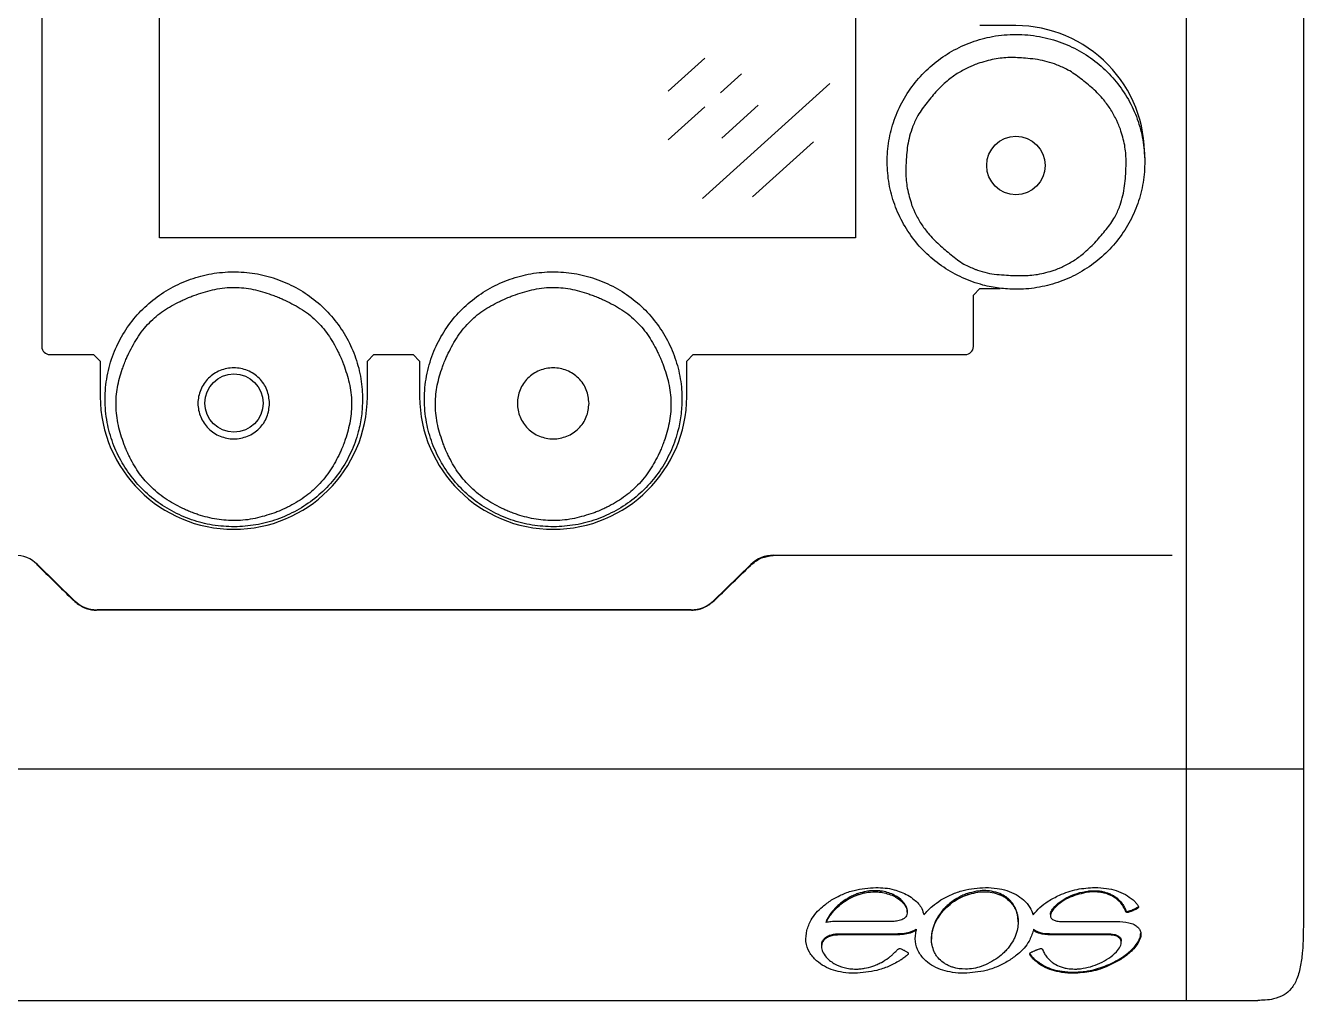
# Model space of a CAD drawing. Extents: x -49 to 275, y -8 to 142.
# Drawn here: x 85.48 to 95.28, y 20.09 to 27.57 of the extents above; entities that cross this region are included whole.
import ezdxf
from ezdxf.enums import TextEntityAlignment as Align

# ---------------------------------------------------------------- set-up
doc = ezdxf.new("R2010")
doc.units = 0
doc.header["$LTSCALE"] = 0.5
doc.header["$MEASUREMENT"] = 0
doc.layers.add('OBJECT', color=7, linetype='CONTINUOUS')
doc.layers.add('RISER', color=7, linetype='CONTINUOUS')
doc.styles.add('ARIAL', font='arial.ttf')

# ---------------------------------------------------------------- blocks, each defined once
blk = doc.blocks.new('*U48')
at = {"layer": 'RISER'}
for p, q in [((27.03, 8.2807), (27.03, -8.9225)), ((27.93, 8.3283), (27.93, -8.3283)), ((18.252, 6.2208), (18.252, -3.9048)), ((19.1557, -3.0713), (19.1557, 5.3873)), ((24.4943, 5.3873), (24.4943, -3.0713)), ((25.725, -1.4415), (25.448, -1.4415)), ((23.058, -1.9451), (23.3385, -1.6916)), ((23.4578, -1.9574), (23.619, -1.8117)), ((23.3209, -2.7685), (24.2958, -1.8873)), ((23.4676, -2.3054), (23.7481, -2.0519)), ((23.058, -2.3188), (23.3385, -2.0652)), ((23.7036, -2.7547), (24.1706, -2.3326)), ((24.4943, -3.0713), (19.1557, -3.0713)), ((25.398, -3.5099), (25.448, -3.4604)), ((25.398, -3.9048), (25.398, -3.5099)), ((25.448, -3.4604), (25.6033, -3.4604)), ((18.314, -3.9662), (18.65, -3.9662)), ((18.7, -4.0157), (18.65, -3.9662)), ((18.7, -4.0157), (18.7, -4.2901)), ((20.8, -3.9662), (20.75, -4.0157)), ((20.75, -4.2901), (20.75, -4.0157)), ((20.8, -3.9662), (21.1, -3.9662)), ((21.15, -4.0157), (21.1, -3.9662)), ((21.15, -4.0157), (21.15, -4.2901)), ((23.25, -3.9662), (23.2, -4.0157)), ((23.2, -4.2901), (23.2, -4.0157)), ((23.25, -3.9662), (25.336, -3.9662)), ((18.2124, -5.5761), (18.2154, -5.579)), ((18.2149, -5.5746), (18.2154, -5.579)), ((18.5015, -5.8534), (18.218, -5.5775)), ((23.691, -5.5775), (23.4074, -5.8534)), ((23.6943, -5.5787), (23.6938, -5.5748)), ((23.6979, -5.5753), (23.6943, -5.5787)), ((23.8662, -5.5065), (26.9, -5.5065)), ((23.8695, -5.5065), (23.8697, -5.5081)), ((26.9234, -5.5081), (23.8697, -5.5081)), ((18.4925, -5.8503), (18.4971, -5.8548)), ((18.4971, -5.8548), (18.4964, -5.8484)), ((23.4097, -5.8513), (23.4101, -5.8555)), ((23.4126, -5.8531), (23.4101, -5.8555)), ((18.6728, -5.9244), (18.6731, -5.9274)), ((23.2348, -5.9274), (18.6731, -5.9274)), ((23.2322, -5.9244), (18.6768, -5.9244)), ((23.2348, -5.9274), (23.2345, -5.9244)), ((27.93, -7.1484), (-27.03, -7.1484)), ((24.513, -8.1026), (24.513, -8.1114)), ((24.643, -8.0805), (24.643, -8.0893)), ((24.6864, -8.0831), (24.6864, -8.0919)), ((24.6876, -8.0833), (24.6876, -8.092)), ((25.3521, -8.1027), (25.3521, -8.1114)), ((25.6016, -8.1026), (25.6016, -8.1114)), ((26.2781, -8.083), (26.2781, -8.0917)), ((26.3215, -8.0805), (26.3215, -8.0893)), ((26.4407, -8.1026), (26.4407, -8.1114)), ((24.3941, -8.166), (24.3941, -8.1748)), ((25.2317, -8.166), (25.2317, -8.1748)), ((25.6893, -8.166), (25.6893, -8.1748)), ((26.5284, -8.166), (26.5284, -8.1748)), ((26.5643, -8.2251), (26.5643, -8.2339)), ((26.6209, -8.2256), (26.6209, -8.2344)), ((26.6532, -8.2107), (26.6532, -8.2194)), ((24.268, -8.3154), (24.268, -8.3241)), ((24.2982, -8.264), (24.2982, -8.2728)), ((24.7709, -8.317), (24.3531, -8.317)), ((24.8909, -8.2458), (24.8909, -8.237)), ((25.1377, -8.2636), (25.1377, -8.2723)), ((25.7414, -8.3117), (25.737, -8.264)), ((25.737, -8.264), (25.737, -8.2728)), ((25.7418, -8.3204), (25.7418, -8.3116)), ((25.9898, -8.2628), (25.9898, -8.2715)), ((26.0815, -8.317), (26.4993, -8.317)), ((26.5897, -8.2375), (26.5897, -8.2463)), ((24.3781, -8.4106), (24.8063, -8.4106)), ((24.3781, -8.4106), (24.3781, -8.4193)), ((24.8063, -8.4193), (24.3781, -8.4193)), ((24.8063, -8.4106), (24.8063, -8.4193)), ((24.9599, -8.3764), (24.9599, -8.3852)), ((25.0851, -8.3775), (25.0851, -8.3863)), ((25.8591, -8.3768), (25.8591, -8.3855)), ((25.9954, -8.4106), (26.4236, -8.4106)), ((25.9954, -8.4106), (25.9954, -8.4193)), ((26.4236, -8.4193), (25.9954, -8.4193)), ((26.4236, -8.4106), (26.4236, -8.4193)), ((24.2335, -8.5001), (24.2335, -8.5089)), ((25.0767, -8.4438), (25.0767, -8.4525)), ((26.5326, -8.4759), (26.5326, -8.4671)), ((24.8969, -8.56), (24.8969, -8.5687)), ((25.8334, -8.5661), (25.8364, -8.5711)), ((25.8364, -8.5711), (25.8364, -8.5798)), ((25.8719, -8.6103), (25.8719, -8.6191)), ((26.1666, -8.7056), (26.1666, -8.7143)), ((26.4381, -8.6469), (26.4381, -8.6556)), ((-27.58, -8.9228), (27.58, -8.9225))]:
    blk.add_line(p, q, dxfattribs=at)
for centre, radius in [((25.7246, -2.5155), 0.2243), ((19.7265, -4.3388), 0.2235)]:
    blk.add_circle(centre, radius, dxfattribs=at)
for centre, radius, start, end in [((25.7193, -2.4345), 0.9931, 358.79381, 89.66885), ((18.3137, -3.9045), 0.0617, 180.28153, 270.27879), ((25.3363, -3.9045), 0.0617, 269.72121, 359.71847), ((19.725, -4.2821), 1.025, 180.44237, 359.55763), ((22.175, -4.2821), 1.025, 180.44237, 359.55763), ((18.043, -5.7578), 0.2513, 45.84512, 90.04625), ((23.866, -5.7578), 0.2513, 89.95375, 134.15488), ((18.6766, -5.6732), 0.2513, 225.84512, 270.04625), ((23.2324, -5.6732), 0.2513, 269.95375, 314.15488)]:
    blk.add_arc(centre, radius, start, end, dxfattribs=at)
for centre, start_param, end_param in [((23.8791, -5.8389), 6.233562, 6.259048), ((18.6637, -5.5966), 3.062388, 3.091969), ((23.2255, -5.5966), 3.091969, 3.124316)]:
    blk.add_ellipse(centre, major_axis=(-0.0217, 0.3304), ratio=0.754475, start_param=start_param, end_param=end_param, dxfattribs=at)
for points, knots in [([(25.725, -3.4655), (25.7506, -3.4649), (25.8315, -3.463), (25.9668, -3.4401), (26.125, -3.387), (26.2716, -3.3074), (26.4033, -3.205), (26.5152, -3.0816), (26.6052, -2.9416), (26.6695, -2.7886), (26.7074, -2.6273), (26.7169, -2.462), (26.6988, -2.2975), (26.6526, -2.1385), (26.5806, -1.9893), (26.4839, -1.8544), (26.3662, -1.7371), (26.2299, -1.6415), (26.0754, -1.5673), (25.9053, -1.5204), (25.7252, -1.5037), (25.5493, -1.5197), (25.3835, -1.5648), (25.2315, -1.6346), (25.0941, -1.729), (24.9744, -1.8443), (24.8764, -1.9783), (24.8018, -2.1264), (24.754, -2.2852), (24.7332, -2.4496), (24.7412, -2.6153), (24.7767, -2.7774), (24.8397, -2.931), (24.9273, -3.0721), (25.0379, -3.1963), (25.1676, -3.3005), (25.3133, -3.3815), (25.4584, -3.4328), (25.5969, -3.4607), (25.6823, -3.4639), (25.725, -3.4655)], [0, 0, 0, 0, 0.012369, 0.039188, 0.066004, 0.092867, 0.119729, 0.146645, 0.173563, 0.200423, 0.227286, 0.254123, 0.280962, 0.307781, 0.3346, 0.361406, 0.388209, 0.415041, 0.441871, 0.470932, 0.499993, 0.528969, 0.555908, 0.582845, 0.609654, 0.63646, 0.663297, 0.690132, 0.716998, 0.743864, 0.770762, 0.797663, 0.824538, 0.851415, 0.878245, 0.905076, 0.931888, 0.958699, 0.97935, 1, 1, 1, 1]), ([(25.366, -1.7606), (25.3383, -1.7746), (25.2826, -1.8028), (25.2001, -1.8615), (25.1189, -1.9385), (25.0425, -2.0323), (24.9834, -2.1096), (24.9587, -2.1598), (24.9517, -2.1738)], [0, 0, 0, 0, 0.1567911, 0.3138917, 0.5158092, 0.718327, 0.9210133, 1, 1, 1, 1]), ([(25.4322, -1.7335), (25.4184, -1.7387), (25.3961, -1.7471), (25.3744, -1.7568), (25.366, -1.7606)], [0, 0, 0, 0, 0.614888, 1, 1, 1, 1]), ([(26.0194, -1.7359), (25.9953, -1.7282), (25.9228, -1.7051), (25.808, -1.6919), (25.6776, -1.6844), (25.5541, -1.696), (25.474, -1.7206), (25.4322, -1.7335)], [0, 0, 0, 0, 0.1266915, 0.3806829, 0.5807238, 0.7807825, 1, 1, 1, 1]), ([(26.0819, -1.7615), (26.0685, -1.7556), (26.0479, -1.7465), (26.0268, -1.7386), (26.0194, -1.7359)], [0, 0, 0, 0, 0.6503234, 1, 1, 1, 1]), ([(26.4981, -2.1707), (26.4837, -2.143), (26.455, -2.0875), (26.394, -2.0042), (26.316, -1.9235), (26.2228, -1.8494), (26.1466, -1.7927), (26.0961, -1.7684), (26.0819, -1.7615)], [0, 0, 0, 0, 0.1567912, 0.3138918, 0.5158093, 0.7183272, 0.9210134, 1, 1, 1, 1]), ([(24.9258, -2.2357), (24.9181, -2.2595), (24.895, -2.3311), (24.8845, -2.442), (24.8775, -2.5706), (24.8877, -2.6944), (24.9119, -2.7744), (24.9245, -2.8162)], [0, 0, 0, 0, 0.1266915, 0.3806828, 0.5807238, 0.7807825, 1, 1, 1, 1]), ([(24.9517, -2.1738), (24.9457, -2.1871), (24.9365, -2.2075), (24.9286, -2.2284), (24.9258, -2.2357)], [0, 0, 0, 0, 0.6503234, 1, 1, 1, 1]), ([(26.5255, -2.2362), (26.5203, -2.2226), (26.5118, -2.2005), (26.5019, -2.179), (26.4981, -2.1707)], [0, 0, 0, 0, 0.614888, 1, 1, 1, 1]), ([(26.5242, -2.8188), (26.5319, -2.7949), (26.555, -2.7229), (26.5655, -2.6064), (26.5725, -2.4767), (26.5623, -2.3559), (26.5381, -2.2773), (26.5255, -2.2362)], [0, 0, 0, 0, 0.126692, 0.380683, 0.580724, 0.780782, 1, 1, 1, 1]), ([(24.9245, -2.8162), (24.9297, -2.8297), (24.9382, -2.8518), (24.9481, -2.8733), (24.9519, -2.8816)], [0, 0, 0, 0, 0.614888, 1, 1, 1, 1]), ([(26.4983, -2.8807), (26.5043, -2.8675), (26.5135, -2.8471), (26.5214, -2.8261), (26.5242, -2.8188)], [0, 0, 0, 0, 0.650323, 1, 1, 1, 1]), ([(24.9519, -2.8816), (24.9663, -2.909), (24.995, -2.9637), (25.056, -3.0438), (25.134, -3.124), (25.2272, -3.2011), (25.3034, -3.2615), (25.3539, -3.2861), (25.3681, -3.293)], [0, 0, 0, 0, 0.156791, 0.313891, 0.515807, 0.718323, 0.921008, 1, 1, 1, 1]), ([(26.084, -3.2917), (26.1117, -3.2773), (26.1674, -3.2485), (26.2499, -3.1864), (26.3311, -3.109), (26.4075, -3.0182), (26.4666, -2.9447), (26.4913, -2.8947), (26.4983, -2.8807)], [0, 0, 0, 0, 0.1567912, 0.3138918, 0.5158104, 0.7183293, 0.9210167, 1, 1, 1, 1]), ([(20.7128, -4.3095), (20.7122, -4.2842), (20.7102, -4.204), (20.6871, -4.07), (20.6335, -3.9134), (20.5531, -3.7682), (20.4497, -3.6378), (20.3251, -3.5269), (20.1837, -3.4379), (20.0292, -3.3742), (19.8663, -3.3366), (19.6994, -3.3272), (19.5332, -3.3452), (19.3727, -3.3909), (19.222, -3.4622), (19.0858, -3.5579), (18.9674, -3.6745), (18.8708, -3.8095), (18.7959, -3.9625), (18.7485, -4.1309), (18.7317, -4.3093), (18.7479, -4.4834), (18.7933, -4.6477), (18.8639, -4.7981), (18.9592, -4.9342), (19.0756, -5.0528), (19.2109, -5.1499), (19.3605, -5.2237), (19.5208, -5.271), (19.6869, -5.2917), (19.8542, -5.2837), (20.0179, -5.2486), (20.173, -5.1862), (20.3155, -5.0994), (20.4409, -4.9899), (20.5461, -4.8614), (20.6279, -4.7171), (20.6797, -4.5734), (20.7079, -4.4363), (20.7111, -4.3517), (20.7128, -4.3095)], [0, 0, 0, 0, 0.012369, 0.039188, 0.066004, 0.092867, 0.119729, 0.146645, 0.173563, 0.200423, 0.227286, 0.254123, 0.280962, 0.307781, 0.3346, 0.361406, 0.388209, 0.415041, 0.441871, 0.470932, 0.499993, 0.528969, 0.555908, 0.582845, 0.609654, 0.63646, 0.663297, 0.690132, 0.716998, 0.743864, 0.770762, 0.797663, 0.824538, 0.851415, 0.878245, 0.905076, 0.931888, 0.958699, 0.97935, 1, 1, 1, 1]), ([(23.1628, -4.3095), (23.1622, -4.2842), (23.1602, -4.204), (23.1371, -4.07), (23.0835, -3.9134), (23.0031, -3.7682), (22.8997, -3.6378), (22.7751, -3.5269), (22.6337, -3.4379), (22.4792, -3.3742), (22.3163, -3.3366), (22.1494, -3.3272), (21.9832, -3.3452), (21.8227, -3.3909), (21.672, -3.4622), (21.5358, -3.5579), (21.4174, -3.6745), (21.3208, -3.8095), (21.2459, -3.9625), (21.1985, -4.1309), (21.1817, -4.3093), (21.1979, -4.4834), (21.2433, -4.6477), (21.3139, -4.7981), (21.4092, -4.9342), (21.5256, -5.0528), (21.6609, -5.1499), (21.8105, -5.2237), (21.9708, -5.271), (22.1369, -5.2917), (22.3042, -5.2837), (22.4679, -5.2486), (22.623, -5.1862), (22.7655, -5.0994), (22.8909, -4.9899), (22.9961, -4.8614), (23.0779, -4.7171), (23.1297, -4.5734), (23.1579, -4.4363), (23.1611, -4.3517), (23.1628, -4.3095)], [0, 0, 0, 0, 0.012369, 0.039188, 0.066004, 0.092867, 0.119729, 0.146645, 0.173563, 0.200423, 0.227286, 0.254123, 0.280962, 0.307781, 0.3346, 0.361406, 0.388209, 0.415041, 0.441871, 0.470932, 0.499993, 0.528969, 0.555908, 0.582845, 0.609654, 0.63646, 0.663297, 0.690132, 0.716998, 0.743864, 0.770762, 0.797663, 0.824538, 0.851415, 0.878245, 0.905076, 0.931888, 0.958699, 0.97935, 1, 1, 1, 1]), ([(25.3681, -3.293), (25.3815, -3.299), (25.4021, -3.3081), (25.4232, -3.3159), (25.4306, -3.3187)], [0, 0, 0, 0, 0.650323, 1, 1, 1, 1]), ([(25.4306, -3.3187), (25.4547, -3.3262), (25.5272, -3.3489), (25.642, -3.3566), (25.7724, -3.3629), (25.8959, -3.3544), (25.976, -3.331), (26.0178, -3.3189)], [0, 0, 0, 0, 0.126691, 0.380681, 0.580737, 0.780811, 1, 1, 1, 1]), ([(26.0178, -3.3189), (26.0316, -3.3137), (26.0539, -3.3053), (26.0756, -3.2955), (26.084, -3.2917)], [0, 0, 0, 0, 0.614888, 1, 1, 1, 1]), ([(19.3461, -3.5428), (19.3595, -3.5368), (19.3831, -3.5263), (19.4073, -3.5173), (19.4178, -3.5134)], [0, 0, 0, 0, 0.566902, 1, 1, 1, 1]), ([(19.4178, -3.5134), (19.465, -3.4974), (19.5607, -3.465), (19.7089, -3.4454), (19.8573, -3.4584), (19.9624, -3.489), (20.0205, -3.5093), (20.0322, -3.5134)], [0, 0, 0, 0, 0.237104, 0.480078, 0.70645, 0.941153, 1, 1, 1, 1]), ([(20.0322, -3.5134), (20.0459, -3.5185), (20.0701, -3.5276), (20.0937, -3.5382), (20.1039, -3.5428)], [0, 0, 0, 0, 0.56691, 1, 1, 1, 1]), ([(21.7961, -3.5428), (21.8095, -3.5368), (21.8331, -3.5263), (21.8573, -3.5173), (21.8678, -3.5134)], [0, 0, 0, 0, 0.566902, 1, 1, 1, 1]), ([(21.8678, -3.5134), (21.915, -3.4974), (22.0107, -3.465), (22.1589, -3.4454), (22.3073, -3.4584), (22.4124, -3.489), (22.4705, -3.5093), (22.4822, -3.5134)], [0, 0, 0, 0, 0.237104, 0.480078, 0.70645, 0.941153, 1, 1, 1, 1]), ([(22.4822, -3.5134), (22.4959, -3.5185), (22.5201, -3.5276), (22.5437, -3.5382), (22.5539, -3.5428)], [0, 0, 0, 0, 0.56691, 1, 1, 1, 1]), ([(18.9117, -3.973), (18.9339, -3.9285), (18.9791, -3.8384), (19.0712, -3.7203), (19.1846, -3.6258), (19.2792, -3.5745), (19.3349, -3.5481), (19.3461, -3.5428)], [0, 0, 0, 0, 0.237041, 0.479952, 0.706243, 0.940855, 1, 1, 1, 1]), ([(20.1039, -3.5428), (20.1484, -3.5644), (20.2385, -3.6082), (20.3559, -3.6976), (20.4523, -3.8109), (20.5063, -3.9067), (20.533, -3.9619), (20.5383, -3.973)], [0, 0, 0, 0, 0.237041, 0.479952, 0.706243, 0.940855, 1, 1, 1, 1]), ([(21.3617, -3.973), (21.3839, -3.9285), (21.4291, -3.8384), (21.5212, -3.7203), (21.6346, -3.6258), (21.7292, -3.5745), (21.7849, -3.5481), (21.7961, -3.5428)], [0, 0, 0, 0, 0.237041, 0.479952, 0.706243, 0.940855, 1, 1, 1, 1]), ([(22.5539, -3.5428), (22.5984, -3.5644), (22.6885, -3.6082), (22.8059, -3.6976), (22.9023, -3.8109), (22.9563, -3.9067), (22.983, -3.9619), (22.9883, -3.973)], [0, 0, 0, 0, 0.237041, 0.479952, 0.706243, 0.940855, 1, 1, 1, 1]), ([(18.8819, -4.044), (18.8871, -4.0304), (18.8963, -4.0064), (18.907, -3.9831), (18.9117, -3.973)], [0, 0, 0, 0, 0.56691, 1, 1, 1, 1]), ([(20.5383, -3.973), (20.5444, -3.9862), (20.555, -4.0096), (20.5641, -4.0336), (20.568, -4.044)], [0, 0, 0, 0, 0.566902, 1, 1, 1, 1]), ([(21.3319, -4.044), (21.3371, -4.0304), (21.3463, -4.0064), (21.357, -3.9831), (21.3617, -3.973)], [0, 0, 0, 0, 0.56691, 1, 1, 1, 1]), ([(22.9883, -3.973), (22.9944, -3.9862), (23.005, -4.0096), (23.0141, -4.0336), (23.018, -4.044)], [0, 0, 0, 0, 0.566902, 1, 1, 1, 1]), ([(18.8819, -4.6524), (18.8662, -4.6052), (18.8344, -4.5096), (18.8166, -4.361), (18.8286, -4.215), (18.8574, -4.1131), (18.8778, -4.0556), (18.8819, -4.044)], [0, 0, 0, 0, 0.237104, 0.480078, 0.70645, 0.941153, 1, 1, 1, 1]), ([(20, -4.3408), (19.9959, -4.3765), (19.9876, -4.4478), (19.924, -4.5385), (19.833, -4.599), (19.7249, -4.6202), (19.6171, -4.599), (19.5256, -4.5385), (19.4643, -4.4478), (19.4428, -4.3407), (19.4644, -4.2337), (19.5256, -4.1432), (19.6172, -4.0826), (19.7252, -4.0614), (19.8333, -4.0828), (19.9241, -4.1434), (19.9876, -4.234), (19.9959, -4.3052), (20, -4.3408)], [0, 0, 0, 0, 0.062492, 0.125041, 0.187557, 0.250026, 0.312475, 0.37493, 0.437417, 0.500163, 0.562611, 0.625071, 0.687568, 0.750119, 0.812629, 0.875095, 0.937543, 1, 1, 1, 1]), ([(20.568, -4.044), (20.5838, -4.0904), (20.6156, -4.1842), (20.6334, -4.3291), (20.6214, -4.4771), (20.5926, -4.5832), (20.5722, -4.6409), (20.568, -4.6524)], [0, 0, 0, 0, 0.237104, 0.480078, 0.70645, 0.941153, 1, 1, 1, 1]), ([(21.3319, -4.6524), (21.3162, -4.6052), (21.2844, -4.5096), (21.2666, -4.361), (21.2786, -4.215), (21.3074, -4.1131), (21.3278, -4.0556), (21.3319, -4.044)], [0, 0, 0, 0, 0.237104, 0.480078, 0.70645, 0.941153, 1, 1, 1, 1]), ([(22.45, -4.3408), (22.4459, -4.3765), (22.4376, -4.4478), (22.374, -4.5385), (22.283, -4.599), (22.1749, -4.6202), (22.0671, -4.599), (21.9756, -4.5385), (21.9143, -4.4478), (21.8928, -4.3407), (21.9144, -4.2337), (21.9756, -4.1432), (22.0672, -4.0826), (22.1752, -4.0614), (22.2833, -4.0828), (22.3741, -4.1434), (22.4376, -4.234), (22.4459, -4.3052), (22.45, -4.3408)], [0, 0, 0, 0, 0.062492, 0.125041, 0.187557, 0.250026, 0.312475, 0.37493, 0.437417, 0.500163, 0.562611, 0.625071, 0.687568, 0.750119, 0.812629, 0.875095, 0.937543, 1, 1, 1, 1]), ([(23.018, -4.044), (23.0338, -4.0904), (23.0656, -4.1842), (23.0834, -4.3291), (23.0714, -4.4771), (23.0426, -4.5832), (23.0222, -4.6409), (23.018, -4.6524)], [0, 0, 0, 0, 0.237104, 0.480078, 0.70645, 0.941153, 1, 1, 1, 1]), ([(18.9117, -4.7234), (18.9056, -4.7102), (18.895, -4.6868), (18.8859, -4.6628), (18.8819, -4.6524)], [0, 0, 0, 0, 0.566902, 1, 1, 1, 1]), ([(20.568, -4.6524), (20.5629, -4.666), (20.5537, -4.69), (20.543, -4.7133), (20.5383, -4.7234)], [0, 0, 0, 0, 0.56691, 1, 1, 1, 1]), ([(21.3617, -4.7234), (21.3556, -4.7102), (21.345, -4.6868), (21.3359, -4.6628), (21.3319, -4.6524)], [0, 0, 0, 0, 0.566902, 1, 1, 1, 1]), ([(23.018, -4.6524), (23.0129, -4.666), (23.0037, -4.69), (22.993, -4.7133), (22.9883, -4.7234)], [0, 0, 0, 0, 0.56691, 1, 1, 1, 1]), ([(19.3461, -5.1537), (19.3016, -5.1312), (19.2115, -5.0856), (19.0941, -4.9925), (18.9977, -4.8812), (18.9437, -4.7896), (18.917, -4.7345), (18.9117, -4.7234)], [0, 0, 0, 0, 0.237041, 0.479952, 0.706243, 0.940855, 1, 1, 1, 1]), ([(20.5383, -4.7234), (20.5161, -4.7671), (20.4709, -4.8554), (20.3788, -4.9698), (20.2654, -5.0663), (20.1708, -5.1218), (20.1151, -5.1483), (20.1039, -5.1537)], [0, 0, 0, 0, 0.237041, 0.479952, 0.706243, 0.940855, 1, 1, 1, 1]), ([(21.7961, -5.1537), (21.7516, -5.1312), (21.6615, -5.0856), (21.5441, -4.9925), (21.4477, -4.8812), (21.3937, -4.7896), (21.367, -4.7345), (21.3617, -4.7234)], [0, 0, 0, 0, 0.237041, 0.479952, 0.706243, 0.940855, 1, 1, 1, 1]), ([(22.9883, -4.7234), (22.9661, -4.7671), (22.9209, -4.8554), (22.8288, -4.9698), (22.7154, -5.0663), (22.6208, -5.1218), (22.5651, -5.1483), (22.5539, -5.1537)], [0, 0, 0, 0, 0.237041, 0.479952, 0.706243, 0.940855, 1, 1, 1, 1]), ([(19.4178, -5.1831), (19.4041, -5.1779), (19.3799, -5.1689), (19.3563, -5.1583), (19.3461, -5.1537)], [0, 0, 0, 0, 0.56691, 1, 1, 1, 1]), ([(20.0322, -5.1831), (19.985, -5.1982), (19.8893, -5.2288), (19.7411, -5.2446), (19.5927, -5.2337), (19.4876, -5.2073), (19.4295, -5.1871), (19.4178, -5.1831)], [0, 0, 0, 0, 0.237104, 0.480078, 0.70645, 0.941153, 1, 1, 1, 1]), ([(20.1039, -5.1537), (20.0905, -5.1596), (20.0669, -5.1702), (20.0427, -5.1792), (20.0322, -5.1831)], [0, 0, 0, 0, 0.566902, 1, 1, 1, 1]), ([(21.8678, -5.1831), (21.8541, -5.1779), (21.8299, -5.1689), (21.8063, -5.1583), (21.7961, -5.1537)], [0, 0, 0, 0, 0.56691, 1, 1, 1, 1]), ([(22.4822, -5.1831), (22.435, -5.1982), (22.3393, -5.2288), (22.1911, -5.2446), (22.0427, -5.2337), (21.9376, -5.2073), (21.8795, -5.1871), (21.8678, -5.1831)], [0, 0, 0, 0, 0.237104, 0.480078, 0.70645, 0.941153, 1, 1, 1, 1]), ([(22.5539, -5.1537), (22.5405, -5.1596), (22.5169, -5.1702), (22.4927, -5.1792), (22.4822, -5.1831)], [0, 0, 0, 0, 0.566902, 1, 1, 1, 1]), ([(18.2154, -5.579), (18.2279, -5.5912), (18.2806, -5.6429), (18.373, -5.7332), (18.4529, -5.8115), (18.4925, -5.8503)], [0, 0, 0, 0, 0.134735, 0.571092, 1, 1, 1, 1]), ([(23.4126, -5.8531), (23.4533, -5.8135), (23.5449, -5.7242), (23.6388, -5.6328), (23.692, -5.5809), (23.6943, -5.5787)], [0, 0, 0, 0, 0.433403, 0.9757115, 1, 1, 1, 1]), ([(23.6979, -5.5753), (23.722, -5.5569), (23.7708, -5.5198), (23.8322, -5.5121), (23.8633, -5.5082)], [0, 0, 0, 0, 0.494204, 1, 1, 1, 1]), ([(18.4971, -5.8548), (18.5215, -5.8742), (18.5677, -5.911), (18.6306, -5.9253), (18.6619, -5.927), (18.6657, -5.9272)], [0, 0, 0, 0, 0.495987, 0.938378, 1, 1, 1, 1]), ([(23.2429, -5.9272), (23.2518, -5.9265), (23.2856, -5.924), (23.3468, -5.9064), (23.3883, -5.8731), (23.4101, -5.8555)], [0, 0, 0, 0, 0.144553, 0.548828, 1, 1, 1, 1]), ([(24.311, -8.1518), (24.3382, -8.1365), (24.3924, -8.1061), (24.5059, -8.0669), (24.5943, -8.0603), (24.6511, -8.056)], [0, 0, 0, 0, 0.263139, 0.526196, 1, 1, 1, 1]), ([(24.513, -8.1026), (24.5019, -8.1067), (24.4798, -8.115), (24.4391, -8.1349), (24.4118, -8.1538), (24.3941, -8.166)], [0, 0, 0, 0, 0.260499, 0.520991, 1, 1, 1, 1]), ([(24.3941, -8.1748), (24.4036, -8.168), (24.4226, -8.1544), (24.4615, -8.1316), (24.4928, -8.1193), (24.513, -8.1114)], [0, 0, 0, 0, 0.2604662, 0.5209521, 1, 1, 1, 1]), ([(24.643, -8.0805), (24.6318, -8.0808), (24.6096, -8.0814), (24.5656, -8.0871), (24.534, -8.0964), (24.513, -8.1026)], [0, 0, 0, 0, 0.25183, 0.503651, 1, 1, 1, 1]), ([(24.513, -8.1114), (24.5235, -8.108), (24.5447, -8.1013), (24.5879, -8.092), (24.621, -8.0904), (24.643, -8.0893)], [0, 0, 0, 0, 0.251802, 0.503619, 1, 1, 1, 1]), ([(24.6864, -8.0831), (24.6827, -8.0827), (24.6753, -8.0819), (24.6608, -8.0808), (24.65, -8.0807), (24.643, -8.0805)], [0, 0, 0, 0, 0.2583393, 0.5166743, 1, 1, 1, 1]), ([(24.643, -8.0893), (24.6467, -8.0893), (24.6542, -8.0894), (24.6687, -8.09), (24.6795, -8.0912), (24.6864, -8.0919)], [0, 0, 0, 0, 0.25833, 0.516663, 1, 1, 1, 1]), ([(24.6511, -8.056), (24.6745, -8.0568), (24.7213, -8.0584), (24.8052, -8.0729), (24.8603, -8.0988), (24.8944, -8.1147)], [0, 0, 0, 0, 0.276591, 0.5533509, 1, 1, 1, 1]), ([(24.6876, -8.0833), (24.6875, -8.0833), (24.6873, -8.0832), (24.6869, -8.0832), (24.6866, -8.0832), (24.6864, -8.0831)], [0, 0, 0, 0, 0.258028, 0.516047, 1, 1, 1, 1]), ([(24.6864, -8.0919), (24.6865, -8.0919), (24.6867, -8.0919), (24.6871, -8.092), (24.6874, -8.092), (24.6876, -8.092)], [0, 0, 0, 0, 0.258014, 0.516031, 1, 1, 1, 1]), ([(24.8902, -8.237), (24.8903, -8.2345), (24.8912, -8.2219), (24.8806, -8.1943), (24.8505, -8.1528), (24.7896, -8.1094), (24.7292, -8.0891), (24.6923, -8.0839), (24.6876, -8.0833)], [0, 0, 0, 0, 0.0281592, 0.143499, 0.3231236, 0.5980939, 0.9481537, 1, 1, 1, 1]), ([(24.6876, -8.092), (24.7213, -8.0994), (24.7806, -8.1122), (24.8438, -8.156), (24.877, -8.1961), (24.8902, -8.2279), (24.8918, -8.2531), (24.8855, -8.2734), (24.8716, -8.291), (24.846, -8.3068), (24.8107, -8.3157), (24.7836, -8.3166), (24.7709, -8.317)], [0, 0, 0, 0, 0.235561, 0.413554, 0.52489, 0.602005, 0.65791, 0.70544, 0.753004, 0.814253, 0.912454, 1, 1, 1, 1]), ([(24.8944, -8.1147), (24.8944, -8.1147), (24.8944, -8.1147), (24.8944, -8.1147), (24.8944, -8.1147), (24.8944, -8.1147), (24.8945, -8.1147)], [0, 0, 0, 0, 0.451608, 0.62168, 0.792362, 1, 1, 1, 1]), ([(24.8945, -8.1147), (24.9114, -8.1257), (24.9536, -8.1531), (25.0014, -8.2049), (25.0145, -8.25), (25.0194, -8.2669)], [0, 0, 0, 0, 0.294688, 0.735582, 1, 1, 1, 1]), ([(25.1487, -8.1518), (25.1759, -8.1367), (25.2303, -8.1066), (25.3443, -8.0671), (25.4332, -8.0604), (25.4906, -8.056)], [0, 0, 0, 0, 0.261874, 0.523704, 1, 1, 1, 1]), ([(25.3521, -8.1027), (25.3408, -8.1069), (25.3182, -8.1152), (25.2772, -8.1353), (25.2495, -8.154), (25.2317, -8.166)], [0, 0, 0, 0, 0.2630115, 0.52601, 1, 1, 1, 1]), ([(25.2317, -8.1748), (25.2415, -8.168), (25.2609, -8.1543), (25.3004, -8.1317), (25.3319, -8.1193), (25.3521, -8.1114)], [0, 0, 0, 0, 0.262968, 0.525958, 1, 1, 1, 1]), ([(25.6016, -8.1026), (25.5801, -8.0957), (25.5225, -8.0771), (25.4349, -8.0791), (25.3753, -8.0961), (25.3521, -8.1027)], [0, 0, 0, 0, 0.266749, 0.714294, 1, 1, 1, 1]), ([(25.3521, -8.1114), (25.3736, -8.1052), (25.4351, -8.0875), (25.5231, -8.0855), (25.5821, -8.1049), (25.6016, -8.1114)], [0, 0, 0, 0, 0.2656074, 0.757334, 1, 1, 1, 1]), ([(25.4906, -8.056), (25.5208, -8.0572), (25.5762, -8.0594), (25.6554, -8.0782), (25.7258, -8.1065), (25.7649, -8.137), (25.7838, -8.1518)], [0, 0, 0, 0, 0.284529, 0.523068, 0.769282, 1, 1, 1, 1]), ([(25.6893, -8.166), (25.6832, -8.1592), (25.6708, -8.1455), (25.6425, -8.1225), (25.6178, -8.1105), (25.6016, -8.1026)], [0, 0, 0, 0, 0.25584, 0.511701, 1, 1, 1, 1]), ([(25.6016, -8.1114), (25.6102, -8.1152), (25.6273, -8.123), (25.6584, -8.1426), (25.6771, -8.162), (25.6893, -8.1748)], [0, 0, 0, 0, 0.255782, 0.511631, 1, 1, 1, 1]), ([(25.858, -8.2666), (25.8742, -8.2466), (25.9064, -8.2066), (25.9754, -8.1561), (26.0282, -8.1295), (26.0576, -8.1147)], [0, 0, 0, 0, 0.307995, 0.61401, 1, 1, 1, 1]), ([(25.99, -8.2627), (25.9899, -8.2623), (25.9891, -8.256), (25.9948, -8.239), (26.0162, -8.204), (26.0812, -8.1489), (26.1736, -8.1016), (26.2501, -8.088), (26.2781, -8.083)], [0, 0, 0, 0, 0.003793, 0.055462, 0.149714, 0.358123, 0.764642, 1, 1, 1, 1]), ([(26.2781, -8.0917), (26.2313, -8.1018), (26.1604, -8.117), (26.0763, -8.1635), (26.0284, -8.2016), (26.0011, -8.2354), (25.9911, -8.2577), (25.989, -8.2733), (25.9921, -8.2861), (25.9998, -8.2969), (26.0149, -8.3073), (26.043, -8.3157), (26.0668, -8.3165), (26.0815, -8.317)], [0, 0, 0, 0, 0.298856, 0.452963, 0.606368, 0.689238, 0.732761, 0.766128, 0.791993, 0.817907, 0.851137, 0.907619, 1, 1, 1, 1]), ([(26.0576, -8.1147), (26.0797, -8.1056), (26.1239, -8.0873), (26.2145, -8.0629), (26.2841, -8.0588), (26.3297, -8.056)], [0, 0, 0, 0, 0.25721, 0.514411, 1, 1, 1, 1]), ([(26.2781, -8.083), (26.2817, -8.0826), (26.289, -8.0819), (26.3034, -8.0808), (26.3143, -8.0807), (26.3215, -8.0805)], [0, 0, 0, 0, 0.250911, 0.501822, 1, 1, 1, 1]), ([(26.3215, -8.0893), (26.3179, -8.0893), (26.3106, -8.0894), (26.2961, -8.09), (26.2853, -8.091), (26.2781, -8.0917)], [0, 0, 0, 0, 0.250912, 0.501823, 1, 1, 1, 1]), ([(26.3215, -8.0805), (26.3327, -8.0808), (26.3549, -8.0814), (26.3954, -8.087), (26.4233, -8.0966), (26.4407, -8.1026)], [0, 0, 0, 0, 0.273129, 0.546339, 1, 1, 1, 1]), ([(26.4407, -8.1114), (26.4303, -8.1075), (26.4096, -8.0998), (26.3696, -8.0913), (26.34, -8.0901), (26.3215, -8.0893)], [0, 0, 0, 0, 0.273352, 0.546605, 1, 1, 1, 1]), ([(26.3297, -8.056), (26.3598, -8.0572), (26.4152, -8.0594), (26.4944, -8.0782), (26.5648, -8.1065), (26.6039, -8.137), (26.6228, -8.1518)], [0, 0, 0, 0, 0.284498, 0.523063, 0.769304, 1, 1, 1, 1]), ([(26.4407, -8.1026), (26.4493, -8.1065), (26.4664, -8.1142), (26.4975, -8.1339), (26.5161, -8.1533), (26.5284, -8.166)], [0, 0, 0, 0, 0.255817, 0.511701, 1, 1, 1, 1]), ([(26.5284, -8.1748), (26.5222, -8.168), (26.5099, -8.1543), (26.4816, -8.1312), (26.4569, -8.1192), (26.4407, -8.1114)], [0, 0, 0, 0, 0.255875, 0.51177, 1, 1, 1, 1]), ([(24.1201, -8.3863), (24.1299, -8.3587), (24.1543, -8.2897), (24.2257, -8.2106), (24.2869, -8.1684), (24.311, -8.1518)], [0, 0, 0, 0, 0.289087, 0.720187, 1, 1, 1, 1]), ([(24.3941, -8.166), (24.3845, -8.1736), (24.3652, -8.1888), (24.3317, -8.2205), (24.3112, -8.2471), (24.2982, -8.264)], [0, 0, 0, 0, 0.265172, 0.53037, 1, 1, 1, 1]), ([(24.2982, -8.2728), (24.3053, -8.2631), (24.3197, -8.2437), (24.3509, -8.2099), (24.3773, -8.1885), (24.3941, -8.1748)], [0, 0, 0, 0, 0.265234, 0.530444, 1, 1, 1, 1]), ([(25.0194, -8.2669), (25.0292, -8.255), (25.0489, -8.2313), (25.0912, -8.1915), (25.1264, -8.1672), (25.1487, -8.1518)], [0, 0, 0, 0, 0.268415, 0.536745, 1, 1, 1, 1]), ([(25.2317, -8.166), (25.2224, -8.1736), (25.2037, -8.1886), (25.1709, -8.2202), (25.1507, -8.2466), (25.1377, -8.2636)], [0, 0, 0, 0, 0.2627472, 0.5255142, 1, 1, 1, 1]), ([(25.1377, -8.2723), (25.1448, -8.2628), (25.1588, -8.2438), (25.1892, -8.2102), (25.2151, -8.1887), (25.2317, -8.1748)], [0, 0, 0, 0, 0.262797, 0.525573, 1, 1, 1, 1]), ([(25.737, -8.264), (25.7348, -8.2549), (25.7303, -8.2365), (25.7162, -8.2026), (25.6999, -8.1804), (25.6893, -8.166)], [0, 0, 0, 0, 0.25966, 0.519361, 1, 1, 1, 1]), ([(25.6893, -8.1748), (25.6953, -8.1824), (25.7071, -8.1976), (25.7251, -8.2298), (25.7324, -8.2559), (25.737, -8.2728)], [0, 0, 0, 0, 0.25966, 0.519362, 1, 1, 1, 1]), ([(25.7838, -8.1518), (25.7928, -8.1605), (25.8107, -8.178), (25.8386, -8.2154), (25.8505, -8.2468), (25.858, -8.2666)], [0, 0, 0, 0, 0.268645, 0.537421, 1, 1, 1, 1]), ([(26.5284, -8.166), (26.5321, -8.1707), (26.5396, -8.1801), (26.5524, -8.1995), (26.5596, -8.215), (26.5643, -8.2251)], [0, 0, 0, 0, 0.257713, 0.515439, 1, 1, 1, 1]), ([(26.5643, -8.2339), (26.5619, -8.2285), (26.5571, -8.2176), (26.5458, -8.1974), (26.5353, -8.1837), (26.5284, -8.1748)], [0, 0, 0, 0, 0.257728, 0.515456, 1, 1, 1, 1]), ([(26.5643, -8.2251), (26.5653, -8.2277), (26.567, -8.2317), (26.5703, -8.2362), (26.5736, -8.2385), (26.578, -8.2396), (26.5835, -8.2392), (26.5875, -8.2381), (26.5897, -8.2375)], [0, 0, 0, 0, 0.262353, 0.402703, 0.512768, 0.623096, 0.798046, 1, 1, 1, 1]), ([(26.5897, -8.2463), (26.5867, -8.2471), (26.5823, -8.2483), (26.5765, -8.2481), (26.5729, -8.2469), (26.5694, -8.244), (26.5666, -8.2394), (26.565, -8.2357), (26.5643, -8.2339)], [0, 0, 0, 0, 0.2777843, 0.4041328, 0.5112257, 0.6182554, 0.8152215, 1, 1, 1, 1]), ([(26.5897, -8.2375), (26.5924, -8.2367), (26.5977, -8.235), (26.6081, -8.2311), (26.6158, -8.2278), (26.6209, -8.2256)], [0, 0, 0, 0, 0.251495, 0.502932, 1, 1, 1, 1]), ([(26.6209, -8.2256), (26.6237, -8.2245), (26.6292, -8.2222), (26.6401, -8.2175), (26.648, -8.2134), (26.6532, -8.2107)], [0, 0, 0, 0, 0.251694, 0.503401, 1, 1, 1, 1]), ([(26.6532, -8.2194), (26.6506, -8.2209), (26.6454, -8.2237), (26.6346, -8.2287), (26.6263, -8.2321), (26.6209, -8.2344)], [0, 0, 0, 0, 0.251778, 0.503498, 1, 1, 1, 1]), ([(26.6228, -8.1518), (26.6263, -8.155), (26.6332, -8.1614), (26.6458, -8.1745), (26.6542, -8.185), (26.6596, -8.1919)], [0, 0, 0, 0, 0.258509, 0.517026, 1, 1, 1, 1]), ([(26.66, -8.192), (26.6624, -8.1955), (26.6657, -8.2), (26.6662, -8.2068), (26.6644, -8.211), (26.66, -8.2154), (26.6559, -8.2179), (26.6532, -8.2194)], [0, 0, 0, 0, 0.355197, 0.472141, 0.589961, 0.740825, 1, 1, 1, 1]), ([(26.6532, -8.2107), (26.6558, -8.2093), (26.6592, -8.2074), (26.6619, -8.2045), (26.6626, -8.2038)], [0, 0, 0, 0, 0.729003, 1, 1, 1, 1]), ([(26.6596, -8.1919), (26.6596, -8.1919), (26.6597, -8.1919), (26.6598, -8.192), (26.6599, -8.192), (26.66, -8.192)], [0, 0, 0, 0, 0.273694, 0.547351, 1, 1, 1, 1]), ([(24.2982, -8.264), (24.2953, -8.2682), (24.2896, -8.2766), (24.2791, -8.2935), (24.2724, -8.3067), (24.268, -8.3154)], [0, 0, 0, 0, 0.253573, 0.507148, 1, 1, 1, 1]), ([(24.268, -8.3241), (24.2702, -8.3196), (24.2747, -8.3107), (24.2844, -8.2933), (24.2927, -8.281), (24.2982, -8.2728)], [0, 0, 0, 0, 0.253578, 0.507155, 1, 1, 1, 1]), ([(24.3531, -8.317), (24.3453, -8.3171), (24.3295, -8.3173), (24.301, -8.3191), (24.2806, -8.3222), (24.268, -8.3241)], [0, 0, 0, 0, 0.275919, 0.551856, 1, 1, 1, 1]), ([(25.1377, -8.2636), (25.1318, -8.2726), (25.1198, -8.2908), (25.1003, -8.3283), (25.0911, -8.358), (25.0851, -8.3775)], [0, 0, 0, 0, 0.2565269, 0.5130839, 1, 1, 1, 1]), ([(25.0851, -8.3863), (25.088, -8.3759), (25.0938, -8.3553), (25.1099, -8.3165), (25.1267, -8.2898), (25.1377, -8.2723)], [0, 0, 0, 0, 0.2565875, 0.5131555, 1, 1, 1, 1]), ([(25.737, -8.2728), (25.7387, -8.283), (25.7421, -8.3035), (25.7422, -8.3418), (25.7369, -8.3691), (25.7335, -8.3863)], [0, 0, 0, 0, 0.2709663, 0.5418696, 1, 1, 1, 1]), ([(26.4993, -8.317), (26.53, -8.3182), (26.5752, -8.3199), (26.6294, -8.3378), (26.6591, -8.3573), (26.6769, -8.3812), (26.6845, -8.409), (26.6805, -8.4461), (26.6534, -8.5017), (26.5966, -8.5604), (26.5202, -8.6153), (26.4655, -8.6422), (26.4381, -8.6556)], [0, 0, 0, 0, 0.1517463, 0.2232793, 0.282798, 0.3284966, 0.3742726, 0.4317339, 0.5223033, 0.6932482, 0.8464971, 1, 1, 1, 1]), ([(26.6209, -8.2344), (26.6183, -8.2355), (26.6132, -8.2377), (26.6029, -8.242), (26.595, -8.2446), (26.5897, -8.2463)], [0, 0, 0, 0, 0.251414, 0.502838, 1, 1, 1, 1]), ([(27.93, -8.3283), (27.929, -8.4), (27.9275, -8.5083), (27.9112, -8.6524), (27.8859, -8.7516), (27.843, -8.8317), (27.7798, -8.8865), (27.7083, -8.9117), (27.6396, -8.9213), (27.5992, -8.9221), (27.58, -8.9225)], [0, 0, 0, 0, 0.269132, 0.40698, 0.544126, 0.651603, 0.742262, 0.849745, 0.928648, 1, 1, 1, 1]), ([(24.1953, -8.6191), (24.1753, -8.598), (24.1352, -8.5557), (24.1074, -8.4714), (24.1159, -8.4147), (24.1201, -8.3863)], [0, 0, 0, 0, 0.331584, 0.664851, 1, 1, 1, 1]), ([(24.3781, -8.4193), (24.349, -8.4209), (24.3091, -8.4231), (24.2648, -8.4459), (24.2434, -8.4677), (24.2333, -8.4939), (24.233, -8.5243), (24.2461, -8.5626), (24.2829, -8.6097), (24.3461, -8.6522), (24.4078, -8.6726), (24.4439, -8.678), (24.4516, -8.6792)], [0, 0, 0, 0, 0.1722766, 0.2356673, 0.2995805, 0.3574116, 0.4106956, 0.4921704, 0.6115145, 0.7801265, 0.9531087, 1, 1, 1, 1]), ([(24.2347, -8.5001), (24.2345, -8.4953), (24.2338, -8.4809), (24.2438, -8.4591), (24.2649, -8.4369), (24.3022, -8.418), (24.3426, -8.4112), (24.3705, -8.4107), (24.3781, -8.4106)], [0, 0, 0, 0, 0.0791621, 0.2376386, 0.3751801, 0.5666567, 0.8817382, 1, 1, 1, 1]), ([(24.8063, -8.4106), (24.8232, -8.41), (24.8578, -8.409), (24.9108, -8.3999), (24.9433, -8.3844), (24.9599, -8.3764)], [0, 0, 0, 0, 0.316756, 0.651042, 1, 1, 1, 1]), ([(24.9599, -8.3852), (24.9448, -8.3925), (24.9137, -8.4077), (24.8609, -8.4175), (24.8247, -8.4187), (24.8063, -8.4193)], [0, 0, 0, 0, 0.319108, 0.654916, 1, 1, 1, 1]), ([(25.0329, -8.6191), (25.0131, -8.5975), (24.9734, -8.5544), (24.947, -8.4702), (24.9554, -8.4141), (24.9596, -8.3863)], [0, 0, 0, 0, 0.334929, 0.671431, 1, 1, 1, 1]), ([(24.9596, -8.3863), (24.9597, -8.3862), (24.9597, -8.386), (24.9598, -8.3856), (24.9599, -8.3854), (24.9599, -8.3852)], [0, 0, 0, 0, 0.255446, 0.510893, 1, 1, 1, 1]), ([(25.0851, -8.3775), (25.0831, -8.3876), (25.0789, -8.4077), (25.0759, -8.4301), (25.0771, -8.442), (25.0772, -8.4438)], [0, 0, 0, 0, 0.4611975, 0.9225239, 1, 1, 1, 1]), ([(25.0814, -8.4997), (25.0798, -8.4896), (25.0765, -8.4693), (25.0764, -8.431), (25.0817, -8.4036), (25.0851, -8.3863)], [0, 0, 0, 0, 0.269902, 0.539747, 1, 1, 1, 1]), ([(25.8589, -8.3863), (25.8491, -8.414), (25.8247, -8.4828), (25.7534, -8.5611), (25.6921, -8.6027), (25.668, -8.6191)], [0, 0, 0, 0, 0.289099, 0.720103, 1, 1, 1, 1]), ([(25.7335, -8.3863), (25.7306, -8.3965), (25.7248, -8.417), (25.7088, -8.4556), (25.692, -8.482), (25.6809, -8.4993)], [0, 0, 0, 0, 0.256169, 0.512324, 1, 1, 1, 1]), ([(25.8591, -8.3855), (25.8591, -8.3856), (25.8591, -8.3857), (25.859, -8.386), (25.8589, -8.3862), (25.8589, -8.3863)], [0, 0, 0, 0, 0.259372, 0.518746, 1, 1, 1, 1]), ([(25.8591, -8.3768), (25.8706, -8.3839), (25.9014, -8.4032), (25.9503, -8.4095), (25.9843, -8.4103), (25.9954, -8.4106)], [0, 0, 0, 0, 0.286917, 0.766641, 1, 1, 1, 1]), ([(25.9954, -8.4193), (25.9786, -8.4189), (25.9495, -8.4181), (25.9047, -8.4099), (25.8751, -8.3983), (25.8608, -8.3869), (25.8591, -8.3855)], [0, 0, 0, 0, 0.350624, 0.606984, 0.954024, 1, 1, 1, 1]), ([(26.2206, -8.6792), (26.2461, -8.6748), (26.297, -8.666), (26.3695, -8.6378), (26.4375, -8.6006), (26.4908, -8.5568), (26.5214, -8.5172), (26.5324, -8.4881), (26.5334, -8.4687), (26.5271, -8.4526), (26.5155, -8.4396), (26.4926, -8.427), (26.4603, -8.4203), (26.4352, -8.4196), (26.4236, -8.4193)], [0, 0, 0, 0, 0.1433644, 0.286846, 0.4338497, 0.5802675, 0.6783245, 0.7198985, 0.761888, 0.790549, 0.8191892, 0.8606855, 0.9355899, 1, 1, 1, 1]), ([(26.4236, -8.4106), (26.4425, -8.4112), (26.4694, -8.4122), (26.5023, -8.4229), (26.5202, -8.4345), (26.5298, -8.4494), (26.5332, -8.4602), (26.5323, -8.466), (26.5321, -8.4671)], [0, 0, 0, 0, 0.4062054, 0.5777951, 0.7511845, 0.8635422, 0.9759082, 1, 1, 1, 1]), ([(26.4381, -8.6469), (26.4671, -8.6326), (26.5249, -8.6041), (26.6022, -8.5471), (26.6537, -8.4902), (26.6797, -8.4406), (26.6809, -8.4168), (26.6815, -8.4063)], [0, 0, 0, 0, 0.265822, 0.531078, 0.795416, 0.909526, 1, 1, 1, 1]), ([(24.8104, -8.5385), (24.8123, -8.5364), (24.8166, -8.5316), (24.8236, -8.5261), (24.8315, -8.5241), (24.8356, -8.5247), (24.8376, -8.525)], [0, 0, 0, 0, 0.269485, 0.623102, 0.815189, 1, 1, 1, 1]), ([(24.8376, -8.525), (24.8413, -8.5262), (24.8484, -8.5285), (24.8581, -8.5332), (24.8642, -8.5364), (24.8673, -8.538)], [0, 0, 0, 0, 0.361051, 0.680193, 1, 1, 1, 1]), ([(25.1273, -8.5962), (25.1217, -8.5887), (25.1104, -8.5739), (25.093, -8.5422), (25.086, -8.5165), (25.0814, -8.4997)], [0, 0, 0, 0, 0.2569521, 0.5139286, 1, 1, 1, 1]), ([(25.6809, -8.4993), (25.6737, -8.5089), (25.6593, -8.5281), (25.6282, -8.5615), (25.6018, -8.5827), (25.585, -8.5962)], [0, 0, 0, 0, 0.265333, 0.530644, 1, 1, 1, 1]), ([(25.8755, -8.538), (25.878, -8.5369), (25.8832, -8.5348), (25.8935, -8.5305), (25.9014, -8.5279), (25.9067, -8.5262)], [0, 0, 0, 0, 0.251429, 0.502869, 1, 1, 1, 1]), ([(25.9067, -8.5262), (25.9097, -8.5254), (25.914, -8.5243), (25.9198, -8.5244), (25.9235, -8.5256), (25.927, -8.5285), (25.9298, -8.533), (25.9313, -8.5367), (25.9321, -8.5385)], [0, 0, 0, 0, 0.2774439, 0.4038648, 0.51104, 0.6181503, 0.8154144, 1, 1, 1, 1]), ([(24.488, -8.7143), (24.4579, -8.7131), (24.4027, -8.7109), (24.3241, -8.6921), (24.2538, -8.6641), (24.2146, -8.6339), (24.1953, -8.6191)], [0, 0, 0, 0, 0.284418, 0.52065, 0.764373, 1, 1, 1, 1]), ([(24.8304, -8.6191), (24.803, -8.634), (24.7483, -8.6638), (24.6343, -8.7031), (24.5453, -8.7099), (24.488, -8.7143)], [0, 0, 0, 0, 0.262869, 0.525711, 1, 1, 1, 1]), ([(24.6257, -8.6598), (24.6371, -8.6555), (24.6599, -8.6471), (24.7013, -8.6269), (24.7293, -8.6082), (24.7474, -8.5962)], [0, 0, 0, 0, 0.262847, 0.525671, 1, 1, 1, 1]), ([(24.7474, -8.5962), (24.7532, -8.5916), (24.7648, -8.5825), (24.7864, -8.5637), (24.8009, -8.5485), (24.8104, -8.5385)], [0, 0, 0, 0, 0.258132, 0.516269, 1, 1, 1, 1]), ([(24.8856, -8.5798), (24.881, -8.5834), (24.872, -8.5906), (24.8537, -8.6039), (24.8396, -8.613), (24.8304, -8.6191)], [0, 0, 0, 0, 0.256534, 0.513065, 1, 1, 1, 1]), ([(24.8673, -8.538), (24.8708, -8.5398), (24.8773, -8.5433), (24.8867, -8.5486), (24.8921, -8.5528), (24.8948, -8.5549)], [0, 0, 0, 0, 0.36558, 0.6814527, 1, 1, 1, 1]), ([(24.8969, -8.5687), (24.8961, -8.5698), (24.8945, -8.572), (24.8906, -8.5757), (24.8876, -8.5782), (24.8856, -8.5798)], [0, 0, 0, 0, 0.258739, 0.517254, 1, 1, 1, 1]), ([(24.8948, -8.5549), (24.8959, -8.5561), (24.8977, -8.5579), (24.8992, -8.561), (24.8993, -8.5641), (24.8983, -8.5666), (24.8973, -8.5682), (24.8969, -8.5687)], [0, 0, 0, 0, 0.297316, 0.475442, 0.654959, 0.87216, 1, 1, 1, 1]), ([(25.3276, -8.7143), (25.2974, -8.7131), (25.242, -8.7109), (25.1628, -8.692), (25.0921, -8.6637), (25.0523, -8.6337), (25.0329, -8.6191)], [0, 0, 0, 0, 0.282992, 0.520759, 0.766028, 1, 1, 1, 1]), ([(25.2172, -8.6598), (25.2085, -8.6558), (25.1909, -8.6479), (25.1593, -8.628), (25.14, -8.6088), (25.1273, -8.5962)], [0, 0, 0, 0, 0.256982, 0.513996, 1, 1, 1, 1]), ([(25.585, -8.5962), (25.5441, -8.6213), (25.4688, -8.6676), (25.3457, -8.687), (25.2629, -8.6772), (25.2249, -8.6627), (25.2172, -8.6598)], [0, 0, 0, 0, 0.371907, 0.685283, 0.935946, 1, 1, 1, 1]), ([(25.668, -8.6191), (25.6407, -8.6341), (25.5862, -8.6643), (25.4727, -8.7033), (25.3843, -8.71), (25.3276, -8.7143)], [0, 0, 0, 0, 0.264173, 0.528282, 1, 1, 1, 1]), ([(25.8364, -8.5798), (25.8339, -8.5765), (25.8307, -8.572), (25.8302, -8.5654), (25.8316, -8.5616), (25.8358, -8.5571), (25.8402, -8.5545), (25.8431, -8.5528)], [0, 0, 0, 0, 0.35526, 0.471964, 0.571295, 0.708484, 1, 1, 1, 1]), ([(25.8364, -8.5711), (25.8391, -8.5747), (25.8446, -8.5819), (25.8562, -8.5952), (25.8657, -8.6043), (25.8719, -8.6103)], [0, 0, 0, 0, 0.257504, 0.515001, 1, 1, 1, 1]), ([(25.8719, -8.6191), (25.8686, -8.6159), (25.8619, -8.6097), (25.8497, -8.5968), (25.8416, -8.5866), (25.8364, -8.5798)], [0, 0, 0, 0, 0.257488, 0.514982, 1, 1, 1, 1]), ([(25.8431, -8.5528), (25.8457, -8.5514), (25.851, -8.5485), (25.8618, -8.5436), (25.87, -8.5402), (25.8755, -8.538)], [0, 0, 0, 0, 0.251797, 0.503535, 1, 1, 1, 1]), ([(25.8719, -8.6103), (25.8959, -8.6277), (25.9565, -8.6717), (26.0613, -8.701), (26.1371, -8.7043), (26.1666, -8.7056)], [0, 0, 0, 0, 0.285129, 0.721053, 1, 1, 1, 1]), ([(26.1666, -8.7143), (26.1365, -8.7131), (26.081, -8.7109), (26.0018, -8.692), (25.9311, -8.6637), (25.8914, -8.6337), (25.8719, -8.6191)], [0, 0, 0, 0, 0.282992, 0.520759, 0.766028, 1, 1, 1, 1]), ([(25.9321, -8.5385), (25.9344, -8.5438), (25.9389, -8.5542), (25.9496, -8.5739), (25.9597, -8.5873), (25.9664, -8.5962)], [0, 0, 0, 0, 0.255584, 0.511169, 1, 1, 1, 1]), ([(25.9664, -8.5962), (25.9728, -8.603), (25.9858, -8.6166), (26.0148, -8.6396), (26.0399, -8.6518), (26.0563, -8.6598)], [0, 0, 0, 0, 0.2570385, 0.5141023, 1, 1, 1, 1]), ([(24.4516, -8.6792), (24.4554, -8.6796), (24.4631, -8.6805), (24.4779, -8.6817), (24.4889, -8.6818), (24.4961, -8.682)], [0, 0, 0, 0, 0.258038, 0.516073, 1, 1, 1, 1]), ([(24.4961, -8.682), (24.5075, -8.6817), (24.5301, -8.681), (24.5739, -8.6752), (24.6052, -8.6659), (24.6257, -8.6598)], [0, 0, 0, 0, 0.256617, 0.513216, 1, 1, 1, 1]), ([(26.0563, -8.6598), (26.0664, -8.6636), (26.0868, -8.6711), (26.1264, -8.6799), (26.156, -8.6812), (26.1747, -8.682)], [0, 0, 0, 0, 0.269928, 0.539798, 1, 1, 1, 1]), ([(26.1666, -8.7056), (26.1908, -8.7047), (26.2392, -8.7031), (26.3318, -8.6876), (26.3962, -8.663), (26.4381, -8.6469)], [0, 0, 0, 0, 0.258492, 0.516952, 1, 1, 1, 1]), ([(26.4381, -8.6556), (26.416, -8.6648), (26.3718, -8.683), (26.2814, -8.7074), (26.2119, -8.7116), (26.1666, -8.7143)], [0, 0, 0, 0, 0.258466, 0.51692, 1, 1, 1, 1]), ([(26.1747, -8.682), (26.1786, -8.6819), (26.1863, -8.6819), (26.2016, -8.6812), (26.213, -8.68), (26.2206, -8.6792)], [0, 0, 0, 0, 0.2505043, 0.5010076, 1, 1, 1, 1])]:
    blk.add_open_spline(points, degree=3, knots=knots, dxfattribs=at)
at = {"layer": 'RISER', "color": 1, "style": 'ARIAL'}
blk.add_attdef('STATIONID', text='', height=0.6875, dxfattribs=at).set_placement((0, 17.8905), align=Align.CENTER)
blk.add_attdef('DRAWINGREF', text='', height=0.6875, dxfattribs=at).set_placement((0, -9.4226), align=Align.TOP_CENTER)

msp = doc.modelspace()

# ---------------------------------------------------------------- block references
at = {"layer": 'OBJECT'}
msp.add_blockref('*U48', (67.3495, 29.0154), dxfattribs=at)

doc.saveas('drawing.dxf')
